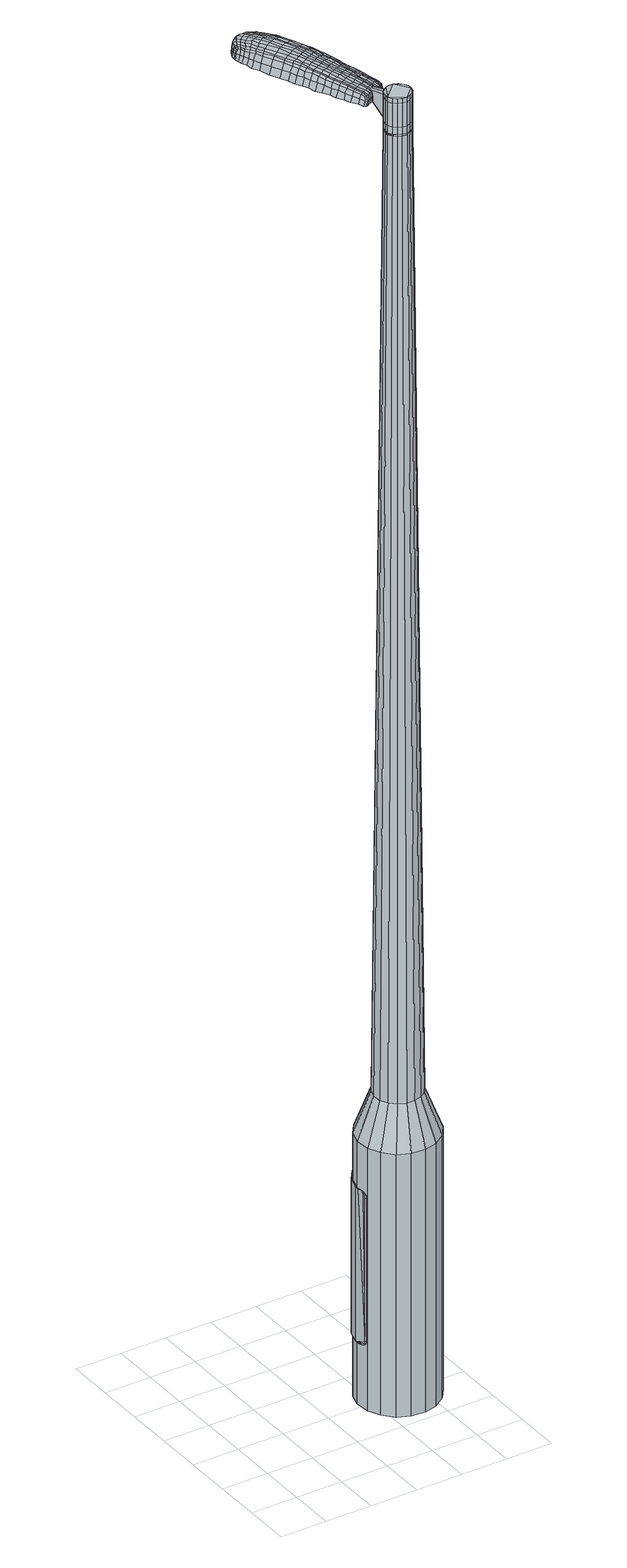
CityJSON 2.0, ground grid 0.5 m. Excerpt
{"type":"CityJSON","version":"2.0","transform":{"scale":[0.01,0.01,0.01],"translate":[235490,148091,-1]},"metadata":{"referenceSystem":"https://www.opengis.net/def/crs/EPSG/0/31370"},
"CityObjects":{
"object1":{"type":"GenericCityObject","attributes":{"cluster":201,"mean_distance_to_centroid":0.225,"new_centroid_x":235491.81,"new_centroid_y":148092.01,"mean_distance_to_camera":8.84,"H1":42.14,"H2":60.58,"Z_final":113.06,"cluster2":20,"proj_x":235496.56,"proj_y":148089.84,"id_line":90721,"bearing_l":204.55,"distance":5.22,"orientation":"right","G_obj":114.55},"geometry":[{"type":"MultiSurface","lod":"2","boundaries":[[[0,1,2,3]],[[1,4,5,2]],[[4,6,7,5]],[[6,8,9,7]],[[8,10,11,9]],[[10,12,13,11]],[[12,14,15,13]],[[14,16,17,15]],[[16,18,19,17]],[[18,20,21,19]],[[20,22,23,21]],[[22,24,25,23]],[[24,26,27,25]],[[26,28,29,27]],[[28,30,31,29]],[[30,32,33,31]],[[32,34,35,33]],[[34,0,3,35]],[[36,37,38,39]],[[38,40,41,42]],[[41,43,42]],[[42,44,45,46]],[[45,47,46]],[[46,48,49,50]],[[49,51,50]],[[42,46,50,38]],[[50,52,39,38]],[[53,36,39]],[[2,5,7,35]],[[7,9,11,15]],[[11,13,15]],[[15,17,19,23]],[[19,21,23]],[[23,25,27,31]],[[27,29,31]],[[15,23,31,7]],[[31,33,35,7]],[[3,2,35]],[[1,0,54,55]],[[0,34,56,54]],[[34,32,57,56]],[[32,30,58,57]],[[30,28,59,58]],[[28,26,60,59]],[[26,24,61,60]],[[24,22,62,61]],[[22,20,63,62]],[[20,18,64,63]],[[18,16,65,64]],[[16,14,66,65]],[[14,12,67,66]],[[12,10,68,67]],[[10,8,69,68]],[[8,6,70,69]],[[6,4,71,70]],[[4,1,55,71]],[[55,54,72,73]],[[54,56,74,72]],[[56,57,75,74]],[[57,58,76,75]],[[58,59,77,76]],[[59,60,78,77]],[[60,61,79,78]],[[61,62,80,79]],[[62,63,81,80]],[[63,64,82,81]],[[64,65,83,82]],[[65,66,84,83]],[[66,67,85,84]],[[67,68,86,85]],[[68,69,87,86]],[[69,70,88,87]],[[70,71,89,88]],[[71,55,73,89]],[[90,91,92,73]],[[74,93,91,90]],[[94,95,93,74]],[[96,97,95,94]],[[98,99,97,96]],[[100,101,99,98]],[[79,102,101,100]],[[80,103,102,79]],[[104,105,103,80]],[[82,106,105,104]],[[107,108,106,82]],[[109,110,108,107]],[[111,112,110,109]],[[113,114,112,111]],[[115,116,114,113]],[[117,118,116,115]],[[119,120,118,117]],[[73,92,120,119]],[[121,122,123,124]],[[125,121,124,126]],[[127,125,126,128]],[[129,127,128,130]],[[131,129,130,132]],[[133,131,132,134]],[[135,133,134,136]],[[137,135,136,138]],[[139,137,138,140]],[[141,139,140,142]],[[143,141,142,144]],[[145,143,144,146]],[[147,145,146,148]],[[149,147,148,150]],[[151,149,150,152]],[[153,151,152,154]],[[72,90,73]],[[72,74,90]],[[75,94,74]],[[75,76,96,94]],[[76,77,98,96]],[[77,78,100,98]],[[78,79,100]],[[81,104,80]],[[81,82,104]],[[83,107,82]],[[83,84,109,107]],[[84,85,111,109]],[[85,86,113,111]],[[86,87,115,113]],[[87,88,117,115]],[[88,89,119,117]],[[89,73,119]],[[155,92,91]],[[156,120,92]],[[156,157,118,120]],[[157,158,116,118]],[[158,159,114,116]],[[159,160,112,114]],[[160,161,110,112]],[[161,162,108,110]],[[162,106,108]],[[163,105,106]],[[163,103,105]],[[164,101,102]],[[164,165,99,101]],[[165,166,97,99]],[[166,167,95,97]],[[167,93,95]],[[155,91,93]],[[39,52,153,168]],[[92,155,169,154]],[[53,39,168,122]],[[155,93,123,169]],[[36,53,122,121]],[[93,167,124,123]],[[37,36,121,125]],[[167,166,126,124]],[[38,37,125,127]],[[166,165,128,126]],[[40,38,127,129]],[[165,164,130,128]],[[41,40,129,131]],[[164,102,132,130]],[[43,41,131,133]],[[102,103,134,132]],[[42,43,133,135]],[[103,163,136,134]],[[44,42,135,137]],[[163,106,138,136]],[[45,44,137,139]],[[106,162,140,138]],[[47,45,139,141]],[[162,161,142,140]],[[46,47,141,143]],[[161,160,144,142]],[[48,46,143,145]],[[160,159,146,144]],[[49,48,145,147]],[[159,158,148,146]],[[51,49,147,149]],[[158,157,150,148]],[[50,51,149,151]],[[157,156,152,150]],[[52,50,151,153]],[[156,92,154,152]],[[153,154,170,171]],[[154,169,172,170]],[[169,123,173,172]],[[123,122,174,173]],[[122,168,175,174]],[[168,153,171,175]],[[176,177,178,179]],[[180,176,179,181]],[[176,180,182,183]],[[177,176,183,184]],[[185,186,187,188]],[[189,185,188,190]],[[185,189,191,192]],[[186,185,192,193]],[[194,195,196,197]],[[198,194,197,199]],[[194,198,200,201]],[[195,194,201,202]],[[203,204,205,206]],[[207,203,206,208]],[[203,207,209,210]],[[204,203,210,211]],[[212,213,214,215]],[[216,212,215,217]],[[212,216,218,219]],[[213,212,219,220]],[[221,222,223,224]],[[225,221,224,226]],[[221,225,227,228]],[[222,221,228,229]],[[230,231,232,233]],[[222,230,233,223]],[[230,222,229,234]],[[231,230,234,235]],[[236,237,238,239]],[[231,236,239,232]],[[236,231,235,240]],[[237,236,240,241]],[[242,180,181,243]],[[237,242,243,238]],[[242,237,241,244]],[[180,242,244,182]],[[245,246,247,248]],[[249,245,248,250]],[[245,249,251,252]],[[246,245,252,253]],[[254,255,256,257]],[[246,254,257,247]],[[254,246,253,258]],[[255,254,258,259]],[[260,261,262,263]],[[255,260,263,256]],[[260,255,259,264]],[[261,260,264,265]],[[266,267,268,269]],[[261,266,269,262]],[[266,261,265,270]],[[267,266,270,271]],[[272,177,184,273]],[[267,272,273,268]],[[272,267,271,274]],[[177,272,274,178]],[[275,276,277,278]],[[279,275,278,280]],[[275,279,281,282]],[[276,275,282,283]],[[284,285,286,287]],[[276,284,287,277]],[[284,276,283,288]],[[285,284,288,289]],[[290,291,292,293]],[[285,290,293,286]],[[290,285,289,294]],[[291,290,294,295]],[[296,189,190,297]],[[291,296,297,292]],[[296,291,295,298]],[[189,296,298,191]],[[299,300,301,302]],[[303,299,302,304]],[[299,303,305,306]],[[300,299,306,307]],[[308,309,310,311]],[[300,308,311,301]],[[308,300,307,312]],[[309,308,312,313]],[[314,315,316,317]],[[309,314,317,310]],[[314,309,313,318]],[[315,314,318,319]],[[320,321,322,323]],[[315,320,323,316]],[[320,315,319,324]],[[321,320,324,325]],[[326,186,193,327]],[[321,326,327,322]],[[326,321,325,328]],[[186,326,328,187]],[[329,215,214,330]],[[331,329,330,332]],[[329,331,333,334]],[[215,329,334,217]],[[335,331,332,336]],[[337,335,336,338]],[[335,337,339,340]],[[331,335,340,333]],[[341,337,338,342]],[[343,341,342,344]],[[341,343,345,346]],[[337,341,346,339]],[[347,343,344,348]],[[349,347,348,350]],[[347,349,351,352]],[[343,347,352,345]],[[353,349,350,354]],[[204,353,354,205]],[[353,204,211,355]],[[349,353,355,351]],[[356,357,202,201]],[[358,356,201,200]],[[356,358,359,360]],[[357,356,360,361]],[[362,363,361,360]],[[364,362,360,359]],[[362,364,365,366]],[[363,362,366,367]],[[368,369,367,366]],[[370,368,366,365]],[[368,370,371,372]],[[369,368,372,373]],[[374,375,373,372]],[[376,374,372,371]],[[374,376,209,207]],[[375,374,207,208]],[[377,378,379,380]],[[279,377,380,281]],[[377,279,280,381]],[[378,377,381,382]],[[383,198,199,384]],[[378,383,384,379]],[[383,378,382,385]],[[198,383,385,200]],[[386,387,388,389]],[[225,386,389,227]],[[386,225,226,390]],[[387,386,390,391]],[[392,393,394,395]],[[387,392,395,388]],[[392,387,391,396]],[[393,392,396,397]],[[398,195,202,399]],[[393,398,399,394]],[[398,393,397,400]],[[195,398,400,196]],[[401,402,403,404]],[[183,401,404,184]],[[401,183,182,405]],[[402,401,405,406]],[[407,408,409,410]],[[402,407,410,403]],[[407,402,406,411]],[[408,407,411,412]],[[413,206,205,414]],[[408,413,414,409]],[[413,408,412,415]],[[206,413,415,208]],[[416,417,418,419]],[[188,416,419,190]],[[416,188,187,420]],[[417,416,420,421]],[[422,210,209,423]],[[417,422,423,418]],[[422,417,421,424]],[[210,422,424,211]],[[425,426,427,428]],[[303,425,428,305]],[[425,303,304,429]],[[426,425,429,430]],[[431,216,217,432]],[[426,431,432,427]],[[431,426,430,433]],[[216,431,433,218]],[[434,435,436,437]],[[249,434,437,251]],[[434,249,250,438]],[[435,434,438,439]],[[440,441,442,443]],[[435,440,443,436]],[[440,435,439,444]],[[441,440,444,445]],[[446,213,220,447]],[[441,446,447,442]],[[446,441,445,448]],[[213,446,448,214]],[[449,450,439,438]],[[248,449,438,250]],[[449,248,247,451]],[[450,449,451,452]],[[453,454,445,444]],[[450,453,444,439]],[[453,450,452,455]],[[454,453,455,456]],[[457,330,214,448]],[[454,457,448,445]],[[457,454,456,458]],[[330,457,458,332]],[[459,460,461,462]],[[306,459,462,307]],[[459,306,305,428]],[[460,459,428,427]],[[463,334,333,464]],[[460,463,464,461]],[[463,460,427,432]],[[334,463,432,217]],[[465,466,452,451]],[[257,465,451,247]],[[465,257,256,467]],[[466,465,467,468]],[[469,470,456,455]],[[466,469,455,452]],[[469,466,468,471]],[[470,469,471,472]],[[473,336,332,458]],[[470,473,458,456]],[[473,470,472,474]],[[336,473,474,338]],[[475,476,477,478]],[[312,475,478,313]],[[475,312,307,462]],[[476,475,462,461]],[[479,340,339,480]],[[476,479,480,477]],[[479,476,461,464]],[[340,479,464,333]],[[481,482,468,467]],[[263,481,467,256]],[[481,263,262,483]],[[482,481,483,484]],[[485,486,472,471]],[[482,485,471,468]],[[485,482,484,487]],[[486,485,487,488]],[[489,342,338,474]],[[486,489,474,472]],[[489,486,488,490]],[[342,489,490,344]],[[491,492,493,494]],[[318,491,494,319]],[[491,318,313,478]],[[492,491,478,477]],[[495,346,345,496]],[[492,495,496,493]],[[495,492,477,480]],[[346,495,480,339]],[[497,498,484,483]],[[269,497,483,262]],[[497,269,268,499]],[[498,497,499,500]],[[501,502,488,487]],[[498,501,487,484]],[[501,498,500,503]],[[502,501,503,504]],[[505,348,344,490]],[[502,505,490,488]],[[505,502,504,506]],[[348,505,506,350]],[[507,508,509,510]],[[324,507,510,325]],[[507,324,319,494]],[[508,507,494,493]],[[511,352,351,512]],[[508,511,512,509]],[[511,508,493,496]],[[352,511,496,345]],[[513,514,500,499]],[[273,513,499,268]],[[513,273,184,404]],[[514,513,404,403]],[[515,516,504,503]],[[514,515,503,500]],[[515,514,403,410]],[[516,515,410,409]],[[517,354,350,506]],[[516,517,506,504]],[[517,516,409,414]],[[354,517,414,205]],[[518,519,421,420]],[[328,518,420,187]],[[518,328,325,510]],[[519,518,510,509]],[[520,355,211,424]],[[519,520,424,421]],[[520,519,509,512]],[[355,520,512,351]],[[521,522,382,381]],[[278,521,381,280]],[[521,278,277,523]],[[522,521,523,524]],[[525,358,200,385]],[[522,525,385,382]],[[525,522,524,526]],[[358,525,526,359]],[[527,528,529,530]],[[228,527,530,229]],[[527,228,227,389]],[[528,527,389,388]],[[531,532,533,534]],[[528,531,534,529]],[[531,528,388,395]],[[532,531,395,394]],[[535,357,361,536]],[[532,535,536,533]],[[535,532,394,399]],[[357,535,399,202]],[[537,538,524,523]],[[287,537,523,277]],[[537,287,286,539]],[[538,537,539,540]],[[541,364,359,526]],[[538,541,526,524]],[[541,538,540,542]],[[364,541,542,365]],[[543,544,545,546]],[[234,543,546,235]],[[543,234,229,530]],[[544,543,530,529]],[[547,548,549,550]],[[544,547,550,545]],[[547,544,529,534]],[[548,547,534,533]],[[551,363,367,552]],[[548,551,552,549]],[[551,548,533,536]],[[363,551,536,361]],[[553,554,540,539]],[[293,553,539,286]],[[553,293,292,555]],[[554,553,555,556]],[[557,370,365,542]],[[554,557,542,540]],[[557,554,556,558]],[[370,557,558,371]],[[559,560,561,562]],[[240,559,562,241]],[[559,240,235,546]],[[560,559,546,545]],[[563,564,565,566]],[[560,563,566,561]],[[563,560,545,550]],[[564,563,550,549]],[[567,369,373,568]],[[564,567,568,565]],[[567,564,549,552]],[[369,567,552,367]],[[569,570,556,555]],[[297,569,555,292]],[[569,297,190,419]],[[570,569,419,418]],[[571,376,371,558]],[[570,571,558,556]],[[571,570,418,423]],[[376,571,423,209]],[[572,573,406,405]],[[244,572,405,182]],[[572,244,241,562]],[[573,572,562,561]],[[574,575,412,411]],[[573,574,411,406]],[[574,573,561,566]],[[575,574,566,565]],[[576,375,208,415]],[[575,576,415,412]],[[576,575,565,568]],[[375,576,568,373]],[[577,578,579,580]],[[580,579,581,582]],[[583,581,579,584]],[[584,579,578,585]],[[586,587,588,589]],[[589,588,590,591]],[[592,590,588,593]],[[593,588,587,594]],[[595,596,597,598]],[[598,597,599,600]],[[601,599,597,602]],[[602,597,596,603]],[[604,605,606,607]],[[607,606,608,609]],[[610,608,606,611]],[[611,606,605,612]],[[613,614,615,616]],[[616,615,617,618]],[[619,617,615,620]],[[620,615,614,621]],[[622,623,624,625]],[[625,624,626,627]],[[628,626,624,629]],[[629,624,623,630]],[[631,632,633,634]],[[634,633,623,622]],[[630,623,633,635]],[[635,633,632,636]],[[637,638,639,640]],[[640,639,632,631]],[[636,632,639,641]],[[641,639,638,642]],[[582,581,643,644]],[[644,643,638,637]],[[642,638,643,645]],[[645,643,581,583]],[[646,647,648,649]],[[649,648,650,651]],[[652,650,648,653]],[[653,648,647,654]],[[655,656,657,658]],[[658,657,647,646]],[[654,647,657,659]],[[659,657,656,660]],[[661,662,663,664]],[[664,663,656,655]],[[660,656,663,665]],[[665,663,662,666]],[[667,668,669,670]],[[670,669,662,661]],[[666,662,669,671]],[[671,669,668,672]],[[585,578,673,674]],[[674,673,668,667]],[[672,668,673,675]],[[675,673,578,577]],[[676,677,678,679]],[[679,678,680,681]],[[682,680,678,683]],[[683,678,677,684]],[[685,686,687,688]],[[688,687,677,676]],[[684,677,687,689]],[[689,687,686,690]],[[691,692,693,694]],[[694,693,686,685]],[[690,686,693,695]],[[695,693,692,696]],[[591,590,697,698]],[[698,697,692,691]],[[696,692,697,699]],[[699,697,590,592]],[[700,701,702,703]],[[703,702,704,705]],[[706,704,702,707]],[[707,702,701,708]],[[709,710,711,712]],[[712,711,701,700]],[[708,701,711,713]],[[713,711,710,714]],[[715,716,717,718]],[[718,717,710,709]],[[714,710,717,719]],[[719,717,716,720]],[[721,722,723,724]],[[724,723,716,715]],[[720,716,723,725]],[[725,723,722,726]],[[594,587,727,728]],[[728,727,722,721]],[[726,722,727,729]],[[729,727,587,586]],[[613,616,730,731]],[[731,730,732,733]],[[734,732,730,735]],[[735,730,616,618]],[[733,732,736,737]],[[737,736,738,739]],[[740,738,736,741]],[[741,736,732,734]],[[739,738,742,743]],[[743,742,744,745]],[[746,744,742,747]],[[747,742,738,740]],[[745,744,748,749]],[[749,748,750,751]],[[752,750,748,753]],[[753,748,744,746]],[[751,750,754,755]],[[755,754,605,604]],[[612,605,754,756]],[[756,754,750,752]],[[603,757,758,602]],[[602,758,759,601]],[[760,759,758,761]],[[761,758,757,762]],[[762,763,764,761]],[[761,764,765,760]],[[766,765,764,767]],[[767,764,763,768]],[[768,769,770,767]],[[767,770,771,766]],[[772,771,770,773]],[[773,770,769,774]],[[774,775,776,773]],[[773,776,777,772]],[[610,777,776,608]],[[608,776,775,609]],[[778,779,780,781]],[[781,780,680,682]],[[681,680,780,782]],[[782,780,779,783]],[[600,599,784,785]],[[785,784,779,778]],[[783,779,784,786]],[[786,784,599,601]],[[787,788,789,790]],[[790,789,626,628]],[[627,626,789,791]],[[791,789,788,792]],[[793,794,795,796]],[[796,795,788,787]],[[792,788,795,797]],[[797,795,794,798]],[[603,596,799,800]],[[800,799,794,793]],[[798,794,799,801]],[[801,799,596,595]],[[802,803,804,805]],[[805,804,584,585]],[[583,584,804,806]],[[806,804,803,807]],[[808,809,810,811]],[[811,810,803,802]],[[807,803,810,812]],[[812,810,809,813]],[[604,607,814,815]],[[815,814,809,808]],[[813,809,814,816]],[[816,814,607,609]],[[817,818,819,820]],[[820,819,589,591]],[[586,589,819,821]],[[821,819,818,822]],[[610,611,823,824]],[[824,823,818,817]],[[822,818,823,825]],[[825,823,611,612]],[[826,827,828,829]],[[829,828,704,706]],[[705,704,828,830]],[[830,828,827,831]],[[618,617,832,833]],[[833,832,827,826]],[[831,827,832,834]],[[834,832,617,619]],[[835,836,650,652]],[[651,650,837]],[[837,650,836,838]],[[839,840,841,842]],[[842,841,836,835]],[[838,836,841,843]],[[843,841,840,844]],[[621,614,845,846]],[[846,845,840,839]],[[844,840,845,847]],[[847,845,614,613]],[[838,848,849,837]],[[837,849,649,651]],[[646,649,849,850]],[[849,848,850]],[[844,851,852,843]],[[843,852,848,838]],[[850,848,852,853]],[[853,852,851,854]],[[613,731,855,847]],[[847,855,851,844]],[[854,851,855,856]],[[856,855,731,733]],[[857,858,859,860]],[[860,859,707,708]],[[706,707,859,829]],[[829,859,858,826]],[[734,735,861,862]],[[862,861,858,857]],[[826,858,861,833]],[[833,861,735,618]],[[863,864,850]],[[850,864,658,646]],[[655,658,864,865]],[[865,864,863,866]],[[854,867,868,853]],[[853,868,863,850]],[[866,863,868,869]],[[869,868,867,870]],[[733,737,871,856]],[[856,871,867,854]],[[870,867,871,872]],[[872,871,737,739]],[[873,874,875,876]],[[876,875,713,714]],[[708,713,875,860]],[[860,875,874,857]],[[740,741,877,878]],[[878,877,874,873]],[[857,874,877,862]],[[862,877,741,734]],[[866,879,880,865]],[[865,880,664,655]],[[661,664,880,881]],[[881,880,879,882]],[[870,883,884,869]],[[869,884,879,866]],[[882,879,884,885]],[[885,884,883,886]],[[739,743,887,872]],[[872,887,883,870]],[[886,883,887,888]],[[888,887,743,745]],[[889,890,891,892]],[[892,891,719,720]],[[714,719,891,876]],[[876,891,890,873]],[[746,747,893,894]],[[894,893,890,889]],[[873,890,893,878]],[[878,893,747,740]],[[882,895,896,881]],[[881,896,670,661]],[[667,670,896,897]],[[897,896,895,898]],[[886,899,900,885]],[[885,900,895,882]],[[898,895,900,901]],[[901,900,899,902]],[[745,749,903,888]],[[888,903,899,886]],[[902,899,903,904]],[[904,903,749,751]],[[905,906,907,908]],[[908,907,725,726]],[[720,725,907,892]],[[892,907,906,889]],[[752,753,909,910]],[[910,909,906,905]],[[889,906,909,894]],[[894,909,753,746]],[[898,911,912,897]],[[897,912,674,667]],[[585,674,912,805]],[[805,912,911,802]],[[902,913,914,901]],[[901,914,911,898]],[[802,911,914,811]],[[811,914,913,808]],[[751,755,915,904]],[[904,915,913,902]],[[808,913,915,815]],[[815,915,755,604]],[[822,916,917,821]],[[821,917,729,586]],[[726,729,917,908]],[[908,917,916,905]],[[612,756,918,825]],[[825,918,916,822]],[[905,916,918,910]],[[910,918,756,752]],[[783,919,920,782]],[[782,920,679,681]],[[676,679,920,921]],[[921,920,919,922]],[[601,759,923,786]],[[786,923,919,783]],[[922,919,923,924]],[[924,923,759,760]],[[925,926,927,928]],[[928,927,629,630]],[[628,629,927,790]],[[790,927,926,787]],[[929,930,931,932]],[[932,931,926,925]],[[787,926,931,796]],[[796,931,930,793]],[[762,757,933,934]],[[934,933,930,929]],[[793,930,933,800]],[[800,933,757,603]],[[922,935,936,921]],[[921,936,688,676]],[[685,688,936,937]],[[937,936,935,938]],[[760,765,939,924]],[[924,939,935,922]],[[938,935,939,940]],[[940,939,765,766]],[[941,942,943,944]],[[944,943,635,636]],[[630,635,943,928]],[[928,943,942,925]],[[945,946,947,948]],[[948,947,942,941]],[[925,942,947,932]],[[932,947,946,929]],[[768,763,949,950]],[[950,949,946,945]],[[929,946,949,934]],[[934,949,763,762]],[[938,951,952,937]],[[937,952,694,685]],[[691,694,952,953]],[[953,952,951,954]],[[766,771,955,940]],[[940,955,951,938]],[[954,951,955,956]],[[956,955,771,772]],[[957,958,959,960]],[[960,959,641,642]],[[636,641,959,944]],[[944,959,958,941]],[[961,962,963,964]],[[964,963,958,957]],[[941,958,963,948]],[[948,963,962,945]],[[774,769,965,966]],[[966,965,962,961]],[[945,962,965,950]],[[950,965,769,768]],[[954,967,968,953]],[[953,968,698,691]],[[591,698,968,820]],[[820,968,967,817]],[[772,777,969,956]],[[956,969,967,954]],[[817,967,969,824]],[[824,969,777,610]],[[807,970,971,806]],[[806,971,645,583]],[[642,645,971,960]],[[960,971,970,957]],[[813,972,973,812]],[[812,973,970,807]],[[957,970,973,964]],[[964,973,972,961]],[[609,775,974,816]],[[816,974,972,813]],[[961,972,974,966]],[[966,974,775,774]],[[577,580,179,178]],[[580,582,181,179]],[[592,593,192,191]],[[593,594,193,192]],[[595,598,197,196]],[[598,600,199,197]],[[619,620,219,218]],[[620,621,220,219]],[[622,625,224,223]],[[625,627,226,224]],[[631,634,233,232]],[[634,622,223,233]],[[637,640,239,238]],[[640,631,232,239]],[[582,644,243,181]],[[644,637,238,243]],[[652,653,252,251]],[[653,654,253,252]],[[654,659,258,253]],[[659,660,259,258]],[[660,665,264,259]],[[665,666,265,264]],[[666,671,270,265]],[[671,672,271,270]],[[672,675,274,271]],[[675,577,178,274]],[[682,683,282,281]],[[683,684,283,282]],[[684,689,288,283]],[[689,690,289,288]],[[690,695,294,289]],[[695,696,295,294]],[[696,699,298,295]],[[699,592,191,298]],[[700,703,302,301]],[[703,705,304,302]],[[709,712,311,310]],[[712,700,301,311]],[[715,718,317,316]],[[718,709,310,317]],[[721,724,323,322]],[[724,715,316,323]],[[594,728,327,193]],[[728,721,322,327]],[[778,781,380,379]],[[781,682,281,380]],[[600,785,384,199]],[[785,778,379,384]],[[627,791,390,226]],[[791,792,391,390]],[[792,797,396,391]],[[797,798,397,396]],[[798,801,400,397]],[[801,595,196,400]],[[705,830,429,304]],[[830,831,430,429]],[[831,834,433,430]],[[834,619,218,433]],[[835,652,437,436]],[[652,251,437]],[[839,842,443,442]],[[842,835,436,443]],[[621,846,447,220]],[[846,839,442,447]],[[975,976,977,978]],[[979,980,978,977]],[[981,982,983,984]],[[985,986,987,988]],[[976,989,990,977]],[[991,979,977,990]],[[992,981,984,993]],[[994,995,986,985]],[[989,996,997,990]],[[997,998,991,990]],[[999,992,993,1000]],[[1001,995,994,1002]],[[996,1003,1004,997]],[[1004,1005,998,997]],[[1006,999,1000,1007]],[[1008,1001,1002,1009]],[[1010,1011,1012,1013]],[[1014,1015,1011,1010]],[[1014,1016,1017,1015]],[[1016,1018,1019,1017]],[[1020,1021,1022,1023]],[[1024,1025,1021,1020]],[[1026,1027,1025,1024]],[[1028,1029,1027,1026]],[[1023,1012,1011,1020]],[[1020,1011,1015,1024]],[[1015,1017,1026,1024]],[[1017,1019,1028,1026]],[[984,983,980,979]],[[993,984,979,991]],[[998,1000,993,991]],[[1005,1007,1000,998]],[[985,988,982,981]],[[994,985,981,992]],[[1002,994,992,999]],[[1009,1002,999,1006]],[[986,1010,1013,987]],[[995,1014,1010,986]],[[1016,1014,995,1001]],[[1018,1016,1001,1008]],[[1030,1031,1032,1033]],[[1032,1034,1035,1036]],[[1032,1036,1037,1038]],[[1032,1038,1033]],[[1039,1030,1033,1040]],[[1041,1040,1033,1042]],[[1043,1042,1033]],[[1044,1032,1031,1045]],[[1046,1044,1045,1047]],[[1048,1046,1047,1049]],[[1050,1048,1049,1051]],[[1052,1050,1051,1053]],[[1053,1054,1055,1056]],[[1053,1056,1057,1058]],[[1053,1058,1059,1060]],[[1059,1061,1062,1063]],[[1059,1063,1064,1065]],[[1059,1065,1060]],[[1053,1060,1052]],[[1066,1067,1031,1030]],[[1068,1069,1034,1032]],[[1070,1071,1043,1033]],[[1067,1072,1045,1031]],[[1073,1068,1032,1044]],[[1072,1074,1047,1045]],[[1075,1073,1044,1046]],[[1074,1076,1049,1047]],[[1077,1075,1046,1048]],[[1076,1078,1051,1049]],[[1079,1077,1048,1050]],[[1078,1080,1053,1051]],[[1081,1079,1050,1052]],[[1080,1082,1054,1053]],[[1083,1084,1061,1059]],[[1085,1081,1052,1060]],[[1055,1054,1082,1086]],[[1056,1055,1086,1087]],[[1057,1056,1087,1088]],[[1058,1057,1088,1089]],[[1059,1058,1089,1083]],[[1090,1066,1030,1039]],[[1091,1090,1039,1040]],[[1092,1091,1040,1041]],[[1093,1092,1041,1042]],[[1071,1093,1042,1043]],[[1035,1034,1069,1094]],[[1062,1061,1084,1095]],[[1036,1035,1094,1096]],[[1037,1036,1096,1097]],[[1038,1037,1097,1098]],[[1033,1038,1098,1070]],[[1063,1062,1095,1099]],[[1064,1063,1099,1100]],[[1065,1064,1100,1101]],[[1060,1065,1101,1085]]]}]}
},
"vertices":[
[161,140,384],[175,144,384],[175,144,96],[161,140,96],[190,143,384],[190,143,96],[203,136,384],[203,136,96],[213,126,384],[213,126,96],[219,112,384],[219,112,96],[221,98,384],[221,98,96],[217,84,384],[217,84,96],[208,72,384],[208,72,96],[196,63,384],[196,63,96],[182,60,384],[182,60,96],[167,61,384],[167,61,96],[154,67,384],[154,67,96],[144,78,384],[144,78,96],[138,91,384],[138,91,96],[136,106,384],[136,106,96],[140,120,384],[140,120,96],[149,132,384],[149,132,96],[166,108,1524],[165,103,1524],[165,98,1524],[173,114,1524],[167,94,1524],[171,91,1524],[180,88,1524],[175,89,1524],[184,90,1524],[188,92,1524],[192,100,1524],[191,96,1524],[192,105,1524],[190,109,1524],[182,115,1524],[186,113,1524],[177,115,1524],[169,111,1524],[168,125,429],[177,127,429],[161,120,429],[156,113,429],[153,104,429],[154,95,429],[158,87,429],[164,81,429],[172,77,429],[181,77,429],[189,79,429],[196,84,429],[201,91,429],[204,99,429],[203,108,429],[199,116,429],[193,122,429],[185,126,429],[173,114,1483],[177,115,1483],[169,111,1483],[166,108,1483],[165,103,1483],[165,98,1483],[167,94,1483],[171,91,1483],[175,89,1483],[180,88,1483],[184,90,1483],[188,92,1483],[191,96,1483],[192,100,1483],[192,105,1483],[190,109,1483],[186,113,1483],[182,115,1483],[173,113,1483],[173,113,1485],[177,115,1485],[169,111,1485],[167,107,1483],[167,107,1485],[166,103,1483],[166,103,1485],[166,99,1483],[166,99,1485],[168,94,1483],[168,94,1485],[171,91,1485],[175,89,1485],[180,89,1483],[180,89,1485],[184,90,1485],[188,93,1483],[188,93,1485],[190,96,1483],[190,96,1485],[191,101,1483],[191,101,1485],[191,105,1483],[191,105,1485],[189,109,1483],[189,109,1485],[186,112,1483],[186,112,1485],[182,114,1483],[182,114,1485],[166,108,1519],[169,111,1519],[169,111,1493],[166,108,1493],[165,103,1519],[165,103,1493],[165,98,1519],[165,98,1493],[167,94,1519],[167,94,1493],[171,91,1519],[171,91,1493],[175,89,1519],[175,89,1493],[180,88,1519],[180,88,1493],[184,90,1519],[184,90,1493],[188,92,1519],[188,92,1493],[191,96,1519],[191,96,1493],[192,100,1519],[192,100,1493],[192,105,1519],[192,105,1493],[190,109,1519],[190,109,1493],[186,113,1519],[186,113,1493],[182,115,1519],[182,115,1493],[177,115,1519],[177,115,1493],[173,114,1485],[182,115,1485],[186,113,1485],[190,109,1485],[192,105,1485],[192,100,1485],[191,96,1485],[188,92,1485],[180,88,1485],[167,94,1485],[165,98,1485],[165,103,1485],[166,108,1485],[173,114,1519],[173,114,1493],[168,132,1513],[168,132,1518],[165,131,1513],[162,130,1513],[162,130,1518],[165,131,1518],[152,206,1519],[155,200,1518],[156,202,1509],[153,208,1510],[149,214,1519],[150,216,1510],[148,213,1526],[151,205,1525],[154,198,1525],[117,191,1519],[120,184,1518],[122,184,1525],[119,190,1525],[113,198,1519],[115,198,1526],[111,199,1510],[115,191,1510],[118,185,1509],[102,265,1519],[106,266,1519],[106,267,1513],[102,266,1513],[99,262,1519],[99,263,1513],[100,261,1524],[103,263,1524],[107,265,1524],[133,197,1530],[136,191,1529],[139,192,1529],[136,199,1530],[129,206,1531],[133,207,1531],[126,204,1530],[130,196,1530],[133,189,1529],[167,124,1512],[169,125,1512],[169,126,1517],[167,125,1517],[164,123,1512],[164,124,1517],[164,123,1506],[167,125,1506],[169,126,1506],[126,260,1519],[128,257,1519],[129,258,1512],[127,261,1512],[125,262,1518],[126,263,1512],[124,261,1522],[125,259,1523],[127,256,1524],[131,253,1519],[133,248,1519],[134,250,1512],[131,254,1512],[129,252,1524],[132,247,1525],[136,243,1519],[139,236,1519],[140,237,1511],[137,244,1511],[135,241,1526],[138,234,1526],[144,225,1519],[145,227,1510],[143,224,1526],[179,138,1513],[176,145,1513],[175,144,1518],[178,137,1517],[181,132,1512],[180,133,1516],[181,133,1506],[180,139,1507],[177,146,1507],[174,152,1514],[171,159,1515],[170,157,1520],[173,151,1519],[174,153,1507],[172,160,1507],[168,166,1515],[166,173,1516],[165,171,1522],[167,164,1521],[169,167,1508],[166,174,1508],[163,180,1517],[160,186,1517],[159,185,1524],[162,178,1523],[164,181,1508],[161,188,1509],[157,193,1518],[156,192,1524],[158,195,1509],[93,246,1519],[94,242,1519],[96,243,1524],[95,246,1523],[93,248,1518],[94,248,1522],[92,248,1512],[92,246,1512],[93,243,1512],[96,238,1519],[98,232,1519],[99,233,1525],[97,238,1524],[94,238,1512],[96,233,1512],[100,227,1519],[103,220,1519],[105,219,1526],[102,227,1526],[98,227,1511],[102,220,1511],[108,209,1519],[110,209,1526],[106,210,1510],[151,125,1513],[148,132,1513],[146,132,1507],[150,126,1507],[154,120,1512],[153,121,1506],[155,122,1516],[153,125,1517],[149,132,1518],[144,139,1514],[141,145,1515],[139,146,1507],[143,139,1507],[146,138,1519],[142,145,1520],[137,152,1515],[134,158,1516],[132,159,1508],[136,152,1508],[139,152,1521],[135,158,1522],[130,165,1517],[127,171,1517],[125,172,1509],[128,165,1508],[132,165,1523],[129,171,1524],[124,178,1518],[122,178,1509],[125,178,1524],[164,130,1519],[167,131,1519],[161,137,1520],[164,138,1520],[159,136,1520],[162,129,1519],[158,144,1522],[161,145,1522],[155,150,1523],[158,151,1523],[152,149,1523],[155,142,1521],[152,157,1524],[154,158,1524],[149,164,1525],[151,165,1525],[146,163,1525],[149,156,1524],[146,171,1526],[148,172,1526],[143,177,1527],[145,179,1527],[139,176,1527],[143,169,1526],[140,184,1528],[142,185,1528],[136,183,1528],[104,261,1527],[108,262,1527],[101,258,1526],[103,254,1527],[106,256,1528],[110,258,1528],[109,251,1529],[112,252,1529],[105,248,1528],[108,242,1530],[112,244,1530],[115,245,1530],[115,237,1531],[118,239,1531],[111,235,1530],[115,227,1531],[119,229,1531],[122,230,1531],[124,217,1531],[127,219,1531],[121,216,1531],[93,250,1518],[94,253,1519],[93,254,1513],[92,251,1513],[94,250,1523],[95,252,1523],[96,258,1519],[95,258,1513],[97,257,1524],[123,263,1518],[121,265,1518],[121,263,1523],[123,262,1523],[124,264,1513],[121,266,1513],[117,266,1519],[113,267,1519],[114,265,1524],[117,264,1523],[117,267,1513],[113,268,1513],[110,267,1519],[110,265,1524],[109,268,1513],[150,204,1528],[148,203,1528],[151,197,1528],[153,197,1527],[146,212,1528],[145,212,1529],[145,202,1529],[142,201,1530],[145,195,1529],[148,196,1528],[142,211,1529],[139,210,1530],[139,200,1530],[142,193,1529],[136,208,1531],[120,191,1528],[122,192,1529],[118,200,1529],[116,199,1528],[124,184,1527],[126,186,1528],[126,194,1529],[122,202,1530],[129,187,1528],[156,119,1512],[158,120,1512],[158,121,1517],[156,120,1517],[155,120,1506],[157,120,1506],[161,121,1512],[161,123,1517],[160,122,1506],[180,130,1512],[179,129,1512],[179,130,1506],[181,131,1506],[179,131,1517],[178,130,1517],[177,128,1512],[174,127,1512],[174,128,1506],[177,129,1506],[176,129,1517],[174,128,1517],[172,126,1512],[172,127,1506],[171,127,1517],[177,136,1519],[176,135,1519],[174,143,1520],[173,142,1520],[174,134,1519],[171,133,1519],[171,141,1520],[168,140,1520],[169,132,1519],[166,139,1520],[154,125,1519],[156,126,1519],[152,133,1520],[150,132,1520],[159,127,1519],[155,134,1520],[172,150,1521],[170,149,1521],[169,157,1522],[167,156,1522],[168,148,1521],[165,147,1521],[165,155,1522],[163,154,1523],[163,146,1522],[160,153,1523],[147,139,1521],[149,140,1521],[146,146,1522],[144,145,1522],[152,141,1521],[149,148,1522],[166,164,1523],[164,163,1523],[163,170,1524],[162,170,1524],[162,162,1523],[160,161,1524],[159,169,1525],[157,167,1525],[157,159,1524],[154,166,1525],[140,152,1523],[142,153,1523],[139,159,1524],[137,159,1524],[145,154,1524],[142,161,1525],[161,177,1525],[159,177,1525],[158,184,1526],[156,183,1526],[157,175,1526],[154,174,1526],[154,182,1527],[151,181,1527],[151,173,1526],[148,180,1527],[134,165,1525],[136,166,1525],[132,173,1526],[130,172,1526],[139,168,1526],[136,174,1527],[155,191,1527],[153,190,1527],[151,189,1527],[148,188,1528],[145,187,1528],[127,178,1527],[129,179,1527],[132,181,1528],[95,247,1525],[96,250,1525],[96,244,1526],[98,247,1526],[98,254,1526],[100,250,1527],[124,260,1525],[122,261,1525],[123,258,1526],[126,257,1525],[119,262,1525],[115,263,1526],[117,259,1527],[120,259,1526],[111,263,1526],[113,259,1527],[98,239,1526],[100,241,1527],[100,233,1527],[102,236,1528],[102,245,1528],[105,239,1529],[128,252,1526],[126,253,1527],[129,247,1528],[131,247,1527],[123,253,1527],[119,254,1528],[122,247,1529],[126,247,1528],[116,253,1528],[119,247,1530],[103,228,1528],[104,229,1529],[106,220,1528],[108,222,1529],[108,232,1529],[111,224,1530],[134,241,1528],[132,241,1528],[135,234,1529],[137,234,1528],[129,241,1529],[125,241,1530],[129,233,1530],[132,233,1530],[122,240,1530],[126,232,1531],[111,210,1529],[113,211,1529],[117,213,1530],[142,223,1528],[140,223,1529],[137,222,1530],[134,221,1530],[131,220,1531],[154,201,1509],[153,199,1518],[150,206,1518],[151,208,1509],[147,214,1519],[148,215,1510],[146,212,1525],[149,204,1525],[152,198,1525],[124,185,1525],[122,185,1518],[119,192,1518],[121,191,1525],[115,199,1519],[117,199,1525],[113,200,1510],[117,192,1509],[120,186,1509],[106,265,1513],[107,264,1519],[104,263,1519],[103,264,1513],[101,260,1519],[100,261,1513],[101,259,1524],[104,261,1524],[107,263,1524],[139,192,1528],[136,191,1528],[133,198,1529],[136,199,1529],[129,206,1529],[132,207,1529],[126,204,1529],[130,196,1529],[133,190,1528],[168,128,1516],[169,127,1512],[166,126,1512],[166,127,1516],[163,125,1512],[163,126,1516],[163,126,1506],[166,127,1506],[168,128,1506],[127,257,1512],[126,256,1519],[125,259,1518],[126,260,1512],[123,260,1518],[124,261,1512],[123,259,1522],[124,258,1523],[125,255,1523],[132,249,1512],[132,247,1519],[129,252,1519],[130,253,1512],[128,251,1524],[131,246,1525],[138,236,1511],[138,235,1519],[134,242,1519],[135,243,1511],[133,241,1525],[137,233,1526],[142,224,1519],[143,226,1510],[141,223,1526],[174,143,1518],[174,144,1513],[177,137,1513],[176,136,1517],[179,132,1512],[178,133,1515],[179,133,1506],[178,138,1506],[175,145,1507],[168,157,1520],[169,158,1514],[172,151,1514],[171,150,1519],[172,153,1507],[170,160,1507],[163,171,1522],[164,172,1516],[166,165,1515],[165,164,1521],[167,167,1508],[164,174,1508],[157,184,1523],[158,186,1517],[161,179,1516],[160,178,1522],[162,181,1508],[159,188,1508],[156,193,1517],[155,191,1524],[156,194,1509],[98,243,1523],[96,243,1519],[95,246,1518],[97,246,1523],[95,248,1518],[96,248,1522],[94,248,1512],[94,246,1512],[95,243,1512],[101,233,1525],[100,233,1519],[98,238,1519],[99,239,1524],[96,239,1512],[98,234,1512],[107,220,1526],[105,220,1519],[102,228,1519],[104,228,1525],[100,228,1511],[103,221,1511],[110,210,1519],[112,210,1526],[108,211,1510],[148,133,1507],[150,133,1513],[153,126,1513],[152,127,1506],[156,122,1512],[154,122,1506],[156,123,1515],[154,126,1517],[151,133,1518],[141,147,1507],[142,146,1514],[146,140,1514],[144,140,1507],[147,139,1519],[144,146,1520],[134,160,1508],[135,159,1516],[139,153,1515],[137,153,1508],[140,153,1521],[137,159,1522],[127,173,1508],[129,172,1517],[132,166,1516],[130,166,1508],[134,166,1522],[130,172,1523],[125,179,1517],[123,179,1509],[127,179,1524],[164,131,1518],[166,132,1518],[161,137,1519],[163,138,1519],[158,136,1519],[161,130,1518],[158,144,1520],[160,145,1520],[155,151,1521],[157,152,1521],[152,150,1521],[155,143,1520],[152,158,1523],[154,159,1523],[149,164,1524],[151,166,1524],[146,163,1524],[149,156,1523],[146,171,1525],[148,172,1525],[142,178,1526],[145,179,1526],[139,176,1526],[143,170,1525],[139,184,1527],[142,186,1527],[136,183,1527],[108,261,1526],[105,259,1526],[102,257,1525],[104,254,1526],[107,256,1526],[110,257,1526],[112,251,1528],[109,250,1528],[106,248,1527],[109,241,1528],[112,244,1529],[115,245,1529],[118,238,1530],[115,237,1530],[112,235,1529],[116,227,1530],[119,229,1530],[122,230,1530],[127,219,1530],[124,217,1530],[121,216,1530],[95,253,1513],[96,252,1518],[95,250,1518],[94,250,1512],[96,249,1523],[97,251,1523],[98,256,1519],[97,257,1513],[99,255,1523],[120,261,1523],[120,263,1518],[122,261,1518],[122,260,1523],[123,263,1512],[120,264,1512],[114,263,1523],[113,265,1519],[117,264,1519],[117,263,1523],[117,265,1513],[113,266,1513],[110,265,1519],[110,263,1524],[110,266,1513],[150,197,1527],[147,203,1527],[148,204,1527],[151,197,1526],[145,212,1527],[144,211,1528],[145,195,1528],[142,201,1528],[145,203,1528],[148,196,1527],[141,211,1528],[138,210,1529],[139,200,1529],[142,194,1528],[135,208,1529],[119,200,1528],[123,192,1527],[121,192,1527],[118,199,1527],[125,185,1526],[126,186,1527],[126,194,1528],[122,202,1528],[129,188,1527],[157,123,1516],[157,122,1512],[156,121,1512],[156,122,1516],[155,122,1506],[156,122,1506],[160,123,1512],[160,124,1516],[159,124,1506],[178,133,1506],[178,131,1512],[178,132,1516],[177,132,1516],[173,130,1506],[173,129,1512],[176,130,1512],[176,132,1506],[175,131,1516],[173,130,1516],[171,128,1512],[171,129,1506],[170,129,1516],[175,136,1518],[176,136,1518],[173,143,1519],[171,134,1518],[173,135,1518],[170,142,1519],[168,141,1519],[169,133,1518],[166,139,1519],[152,133,1519],[155,127,1518],[154,127,1518],[151,133,1519],[158,128,1518],[155,135,1519],[170,149,1520],[170,150,1520],[168,157,1521],[167,156,1521],[165,147,1520],[168,148,1520],[165,155,1521],[162,154,1521],[163,146,1520],[160,153,1521],[146,147,1521],[149,140,1520],[148,140,1520],[145,146,1521],[152,141,1520],[149,148,1521],[164,163,1522],[165,164,1522],[162,170,1523],[161,170,1523],[159,161,1522],[162,162,1522],[159,169,1523],[156,168,1524],[157,160,1523],[154,167,1524],[139,160,1523],[142,153,1522],[141,153,1522],[138,159,1523],[145,155,1522],[142,161,1523],[158,177,1524],[159,177,1524],[157,184,1525],[156,184,1525],[153,175,1525],[156,176,1524],[153,183,1525],[151,181,1526],[151,173,1525],[148,180,1526],[132,173,1525],[136,167,1524],[134,166,1524],[131,172,1525],[139,168,1524],[136,175,1525],[153,190,1526],[154,191,1526],[148,188,1527],[150,189,1526],[145,187,1527],[129,180,1526],[128,179,1526],[133,181,1526],[98,250,1524],[97,247,1524],[98,244,1525],[99,246,1525],[100,253,1525],[101,250,1525],[123,257,1525],[121,259,1524],[123,258,1524],[124,255,1525],[117,258,1526],[115,261,1525],[118,261,1524],[120,257,1525],[111,261,1525],[113,258,1526],[101,241,1526],[100,239,1526],[102,234,1526],[103,235,1527],[103,245,1526],[106,238,1527],[128,246,1527],[125,252,1526],[127,251,1526],[130,246,1526],[122,247,1528],[119,253,1527],[122,252,1526],[125,247,1527],[116,252,1527],[119,246,1528],[105,230,1527],[104,228,1527],[108,221,1527],[109,222,1528],[108,232,1528],[112,225,1529],[134,233,1528],[131,241,1527],[132,240,1527],[136,233,1527],[128,232,1529],[125,240,1529],[128,241,1528],[132,233,1528],[122,240,1529],[125,232,1530],[114,211,1528],[113,210,1528],[117,213,1529],[139,222,1528],[140,223,1528],[133,221,1529],[136,222,1529],[130,220,1530],[179,133,1508],[173,130,1508],[161,160,1509],[168,164,1509],[152,180,1510],[160,184,1510],[137,217,1512],[145,220,1512],[153,204,1511],[144,200,1511],[129,233,1513],[123,245,1514],[131,249,1514],[138,237,1513],[167,127,1508],[154,157,1509],[145,177,1510],[128,213,1512],[136,196,1511],[121,229,1513],[115,241,1514],[161,125,1508],[146,154,1509],[137,173,1510],[120,209,1512],[127,192,1511],[107,238,1514],[112,225,1513],[155,122,1508],[139,150,1509],[129,170,1510],[111,205,1512],[119,189,1511],[99,234,1514],[104,221,1513],[117,257,1514],[114,261,1514],[120,264,1514],[125,260,1514],[110,253,1514],[108,258,1514],[102,250,1514],[101,255,1514],[94,247,1514],[95,252,1514],[110,264,1515],[105,265,1515],[106,266,1515],[114,266,1515],[106,262,1515],[104,265,1515],[102,260,1515],[103,264,1515],[98,258,1515],[102,264,1515],[135,103,334],[135,107,334],[135,107,165],[136,93,171],[135,103,165],[136,99,165],[136,96,166],[136,94,167],[136,93,169],[136,99,334],[136,96,333],[136,94,332],[136,93,331],[136,93,328],[139,121,165],[139,121,334],[148,133,165],[148,133,334],[161,142,165],[161,142,334],[175,145,165],[175,145,334],[190,144,165],[190,144,334],[194,142,334],[197,141,334],[200,140,333],[202,139,332],[203,138,331],[203,138,328],[194,142,165],[203,138,171],[203,138,169],[202,139,167],[200,140,166],[197,141,165],[138,103,334],[138,107,334],[138,107,165],[138,103,165],[139,93,171],[139,93,328],[142,120,334],[142,120,165],[150,131,334],[150,131,165],[162,139,334],[162,139,165],[175,143,334],[175,143,165],[189,141,334],[189,141,165],[193,140,334],[202,136,328],[202,136,171],[193,140,165],[196,138,334],[199,137,333],[200,136,332],[202,136,331],[138,99,334],[139,97,333],[139,94,332],[139,93,331],[138,99,165],[202,136,169],[139,97,166],[139,94,167],[139,93,169],[200,136,167],[199,137,166],[196,138,165]
]}
